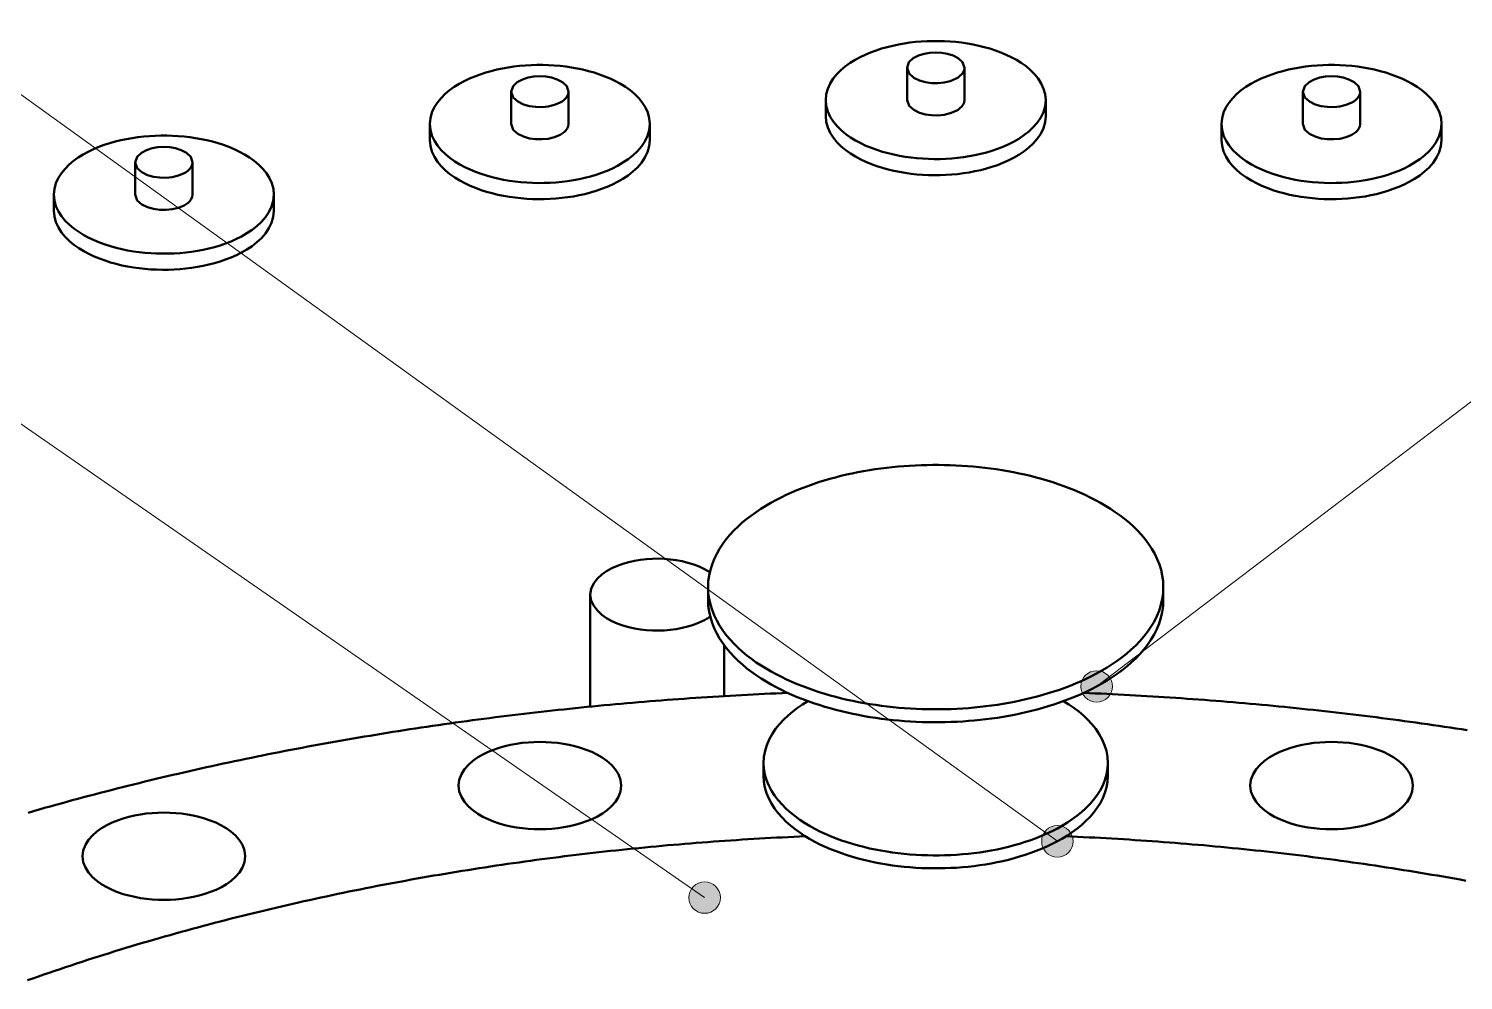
# Model space of a CAD drawing. Header units: millimetres. Extents: x 0 to 841, y 0 to 594.
# Drawn here: x 279.7 to 343.4, y 349.8 to 392.1 of the extents above; entities that cross this region are included whole.
import ezdxf

# ---------------------------------------------------------------- set-up
doc = ezdxf.new("R2010")
doc.units = ezdxf.units.MM
for name, color, linetype, lineweight in [('ACH', 7, 'CONTINUOUS', 13), ('COTA', 7, 'CONTINUOUS', 18), ('VIS', 7, 'CONTINUOUS', 50)]:
    doc.layers.add(name, color=color, linetype=linetype, lineweight=lineweight)

msp = doc.modelspace()

# ---------------------------------------------------------------- hatches: boundary and pattern name
at = {"layer": 'ACH'}
h = msp.add_hatch(color=7, dxfattribs=at)
h.dxf.hatch_style = 1
h.paths.add_polyline_path([(327.852, 362.89), (327.719, 363.301), (327.369, 363.556), (326.936, 363.556), (326.586, 363.301), (326.452, 362.89), (326.586, 362.478), (326.936, 362.224), (327.369, 362.224), (327.719, 362.478)])
h = msp.add_hatch(color=7, dxfattribs=at)
h.dxf.hatch_style = 1
h.paths.add_polyline_path([(326.109, 356.009), (325.976, 356.421), (325.626, 356.675), (325.193, 356.675), (324.843, 356.421), (324.709, 356.009), (324.843, 355.598), (325.193, 355.343), (325.626, 355.343), (325.976, 355.598)])
h = msp.add_hatch(color=7, dxfattribs=at)
h.dxf.hatch_style = 1
h.paths.add_polyline_path([(310.43, 353.507), (310.296, 353.918), (309.946, 354.173), (309.514, 354.173), (309.164, 353.918), (309.03, 353.507), (309.164, 353.096), (309.514, 352.841), (309.946, 352.841), (310.296, 353.096)])

# ---------------------------------------------------------------- linework, layer by layer
at = {"layer": 'COTA'}
for p, q in [((325.409, 356.009), (73.246, 537.662)), ((327.152, 362.89), (556.816, 537.578)), ((309.73, 353.507), (73.288, 517.247))]:
    msp.add_line(p, q, dxfattribs=at)
for centre in [(327.152, 362.89), (325.409, 356.009), (309.73, 353.507)]:
    msp.add_circle(centre, 0.7, dxfattribs=at)
at = {"layer": 'VIS'}
for points in [[(324.887, 388.949), (324.864, 389.205), (324.797, 389.452), (324.691, 389.686), (324.554, 389.902), (324.391, 390.101), (324.21, 390.282), (324.013, 390.447), (323.804, 390.597), (323.586, 390.732), (323.36, 390.855), (323.129, 390.965), (322.892, 391.065), (322.651, 391.154), (322.407, 391.233), (322.16, 391.303), (321.91, 391.364), (321.659, 391.417), (321.406, 391.462), (321.152, 391.499), (320.897, 391.529), (320.641, 391.551), (320.385, 391.565), (320.128, 391.572), (319.872, 391.572), (319.615, 391.565), (319.359, 391.551), (319.103, 391.529), (318.848, 391.499), (318.594, 391.462), (318.341, 391.417), (318.09, 391.364), (317.84, 391.303), (317.593, 391.233), (317.349, 391.154), (317.108, 391.065), (316.871, 390.965), (316.64, 390.855), (316.414, 390.732), (316.196, 390.597), (315.987, 390.447), (315.79, 390.282), (315.609, 390.101), (315.446, 389.902), (315.309, 389.686), (315.203, 389.452), (315.136, 389.205), (315.113, 388.949)], [(321.275, 390.383), (321.191, 390.627), (321.002, 390.807), (320.77, 390.929), (320.52, 391.008), (320.262, 391.053), (320, 391.068), (319.738, 391.053), (319.48, 391.008), (319.23, 390.929), (318.998, 390.807), (318.809, 390.627), (318.725, 390.383)], [(307.297, 387.885), (307.274, 388.14), (307.207, 388.388), (307.101, 388.622), (306.963, 388.838), (306.801, 389.037), (306.619, 389.218), (306.422, 389.383), (306.214, 389.533), (305.996, 389.668), (305.77, 389.791), (305.538, 389.901), (305.302, 390.001), (305.061, 390.09), (304.817, 390.169), (304.57, 390.239), (304.32, 390.3), (304.069, 390.353), (303.816, 390.398), (303.562, 390.435), (303.307, 390.465), (303.051, 390.486), (302.795, 390.501), (302.538, 390.508), (302.281, 390.508), (302.025, 390.501), (301.768, 390.486), (301.512, 390.465), (301.257, 390.435), (301.003, 390.398), (300.75, 390.353), (300.499, 390.3), (300.25, 390.239), (300.003, 390.169), (299.759, 390.09), (299.518, 390.001), (299.281, 389.901), (299.049, 389.791), (298.824, 389.668), (298.606, 389.533), (298.397, 389.383), (298.2, 389.218), (298.018, 389.037), (297.856, 388.838), (297.719, 388.622), (297.613, 388.388), (297.545, 388.14), (297.522, 387.885)], [(318.725, 390.383), (318.818, 390.126), (319.025, 389.942), (319.275, 389.82), (319.543, 389.744), (319.819, 389.706), (320.097, 389.701), (320.374, 389.729), (320.645, 389.793), (320.902, 389.899)], [(318.725, 390.383), (318.725, 388.949)], [(320.902, 389.899), (320.993, 389.954), (321.079, 390.018), (321.155, 390.093), (321.217, 390.18), (321.26, 390.278), (321.275, 390.383)], [(321.275, 390.383), (321.275, 388.949)], [(342.478, 387.885), (342.455, 388.14), (342.387, 388.388), (342.281, 388.622), (342.144, 388.838), (341.982, 389.037), (341.8, 389.218), (341.603, 389.383), (341.394, 389.533), (341.176, 389.668), (340.951, 389.791), (340.719, 389.901), (340.482, 390.001), (340.241, 390.09), (339.997, 390.169), (339.75, 390.239), (339.501, 390.3), (339.25, 390.353), (338.997, 390.398), (338.743, 390.435), (338.488, 390.465), (338.232, 390.486), (337.975, 390.501), (337.719, 390.508), (337.462, 390.508), (337.205, 390.501), (336.949, 390.486), (336.693, 390.465), (336.438, 390.435), (336.184, 390.398), (335.931, 390.353), (335.68, 390.3), (335.43, 390.239), (335.183, 390.169), (334.939, 390.09), (334.698, 390.001), (334.462, 389.901), (334.23, 389.791), (334.004, 389.668), (333.786, 389.533), (333.578, 389.383), (333.381, 389.218), (333.199, 389.037), (333.037, 388.838), (332.899, 388.622), (332.793, 388.388), (332.726, 388.14), (332.703, 387.885)], [(303.685, 389.319), (303.601, 389.563), (303.411, 389.743), (303.18, 389.865), (302.93, 389.944), (302.672, 389.989), (302.41, 390.004), (302.148, 389.989), (301.89, 389.944), (301.64, 389.865), (301.408, 389.743), (301.219, 389.563), (301.135, 389.319)], [(338.865, 389.319), (338.781, 389.563), (338.592, 389.743), (338.36, 389.865), (338.11, 389.944), (337.852, 389.989), (337.59, 390.004), (337.328, 389.989), (337.07, 389.944), (336.82, 389.865), (336.589, 389.743), (336.399, 389.563), (336.315, 389.319)], [(301.135, 389.319), (301.228, 389.062), (301.435, 388.878), (301.685, 388.756), (301.953, 388.68), (302.228, 388.642), (302.507, 388.637), (302.784, 388.665), (303.054, 388.729), (303.311, 388.835)], [(301.135, 389.319), (301.135, 387.885)], [(303.311, 388.835), (303.403, 388.89), (303.488, 388.954), (303.565, 389.029), (303.627, 389.116), (303.669, 389.214), (303.685, 389.319)], [(303.685, 389.319), (303.685, 387.885)], [(315.113, 388.949), (315.136, 388.691), (315.205, 388.441), (315.313, 388.205), (315.453, 387.987), (315.619, 387.786), (315.803, 387.604), (316.003, 387.439), (316.215, 387.289), (316.437, 387.153), (316.666, 387.031), (316.901, 386.92), (317.141, 386.821), (317.385, 386.732), (317.632, 386.654), (317.883, 386.584), (318.135, 386.524), (318.39, 386.472), (318.645, 386.428), (318.903, 386.392), (319.161, 386.364), (319.42, 386.344), (319.679, 386.331), (319.939, 386.325), (320.198, 386.327), (320.458, 386.337), (320.717, 386.353), (320.976, 386.378), (321.233, 386.41), (321.49, 386.45), (321.745, 386.498), (321.999, 386.555), (322.25, 386.62), (322.499, 386.694), (322.744, 386.778), (322.987, 386.872), (323.224, 386.977), (323.456, 387.094)], [(315.113, 388.949), (315.113, 388.232)], [(318.725, 388.949), (318.818, 388.692), (319.025, 388.508), (319.275, 388.386), (319.543, 388.31), (319.819, 388.272), (320.097, 388.267), (320.374, 388.295), (320.645, 388.359), (320.902, 388.465)], [(320.902, 388.465), (320.993, 388.52), (321.079, 388.584), (321.155, 388.659), (321.217, 388.746), (321.26, 388.844), (321.275, 388.949)], [(323.456, 387.094), (323.693, 387.23), (323.92, 387.382), (324.135, 387.55), (324.335, 387.737), (324.514, 387.943), (324.667, 388.169), (324.785, 388.415), (324.861, 388.678), (324.887, 388.949)], [(324.887, 388.949), (324.887, 388.232)], [(336.315, 389.319), (336.409, 389.062), (336.616, 388.878), (336.866, 388.756), (337.133, 388.68), (337.409, 388.642), (337.687, 388.637), (337.964, 388.665), (338.235, 388.729), (338.492, 388.835)], [(336.315, 389.319), (336.315, 387.885)], [(338.492, 388.835), (338.584, 388.89), (338.669, 388.954), (338.745, 389.029), (338.808, 389.116), (338.85, 389.214), (338.865, 389.319)], [(338.865, 389.319), (338.865, 387.885)], [(297.522, 387.885), (297.546, 387.627), (297.615, 387.377), (297.723, 387.141), (297.863, 386.922), (298.028, 386.722), (298.213, 386.54), (298.413, 386.375), (298.625, 386.225), (298.847, 386.089), (299.075, 385.966), (299.311, 385.856), (299.551, 385.757), (299.795, 385.668), (300.042, 385.589), (300.292, 385.52), (300.545, 385.46), (300.799, 385.408), (301.055, 385.364), (301.312, 385.328), (301.571, 385.3), (301.829, 385.28), (302.089, 385.267), (302.348, 385.261), (302.608, 385.263), (302.868, 385.273), (303.127, 385.289), (303.385, 385.314), (303.643, 385.346), (303.9, 385.386), (304.155, 385.434), (304.408, 385.49), (304.66, 385.556), (304.908, 385.63), (305.154, 385.714), (305.396, 385.808), (305.634, 385.913), (305.866, 386.03)], [(297.522, 387.885), (297.522, 387.168)], [(301.135, 387.885), (301.228, 387.628), (301.435, 387.444), (301.685, 387.322), (301.953, 387.246), (302.228, 387.207), (302.507, 387.203), (302.784, 387.231), (303.054, 387.294), (303.311, 387.401)], [(303.311, 387.401), (303.403, 387.456), (303.488, 387.52), (303.565, 387.595), (303.627, 387.682), (303.669, 387.78), (303.685, 387.885)], [(305.866, 386.03), (306.102, 386.166), (306.33, 386.318), (306.545, 386.486), (306.744, 386.673), (306.924, 386.879), (307.076, 387.105), (307.195, 387.351), (307.271, 387.613), (307.297, 387.885)], [(307.297, 387.885), (307.297, 387.168)], [(315.113, 388.232), (315.136, 387.974), (315.205, 387.724), (315.313, 387.488), (315.453, 387.269), (315.619, 387.069), (315.803, 386.887), (316.003, 386.722), (316.215, 386.572), (316.437, 386.436), (316.666, 386.313), (316.901, 386.203), (317.141, 386.104), (317.385, 386.015), (317.632, 385.936), (317.883, 385.867), (318.135, 385.807), (318.39, 385.755), (318.645, 385.711), (318.903, 385.675), (319.161, 385.647), (319.42, 385.627), (319.679, 385.614), (319.939, 385.608), (320.198, 385.61), (320.458, 385.62), (320.717, 385.636), (320.976, 385.661), (321.233, 385.693), (321.49, 385.733), (321.745, 385.781), (321.999, 385.837), (322.25, 385.903), (322.499, 385.977), (322.744, 386.061), (322.987, 386.155), (323.224, 386.26), (323.456, 386.377)], [(323.456, 386.377), (323.693, 386.513), (323.92, 386.665), (324.135, 386.833), (324.335, 387.02), (324.514, 387.226), (324.667, 387.452), (324.785, 387.698), (324.861, 387.96), (324.887, 388.232)], [(332.703, 387.885), (332.727, 387.627), (332.795, 387.377), (332.903, 387.141), (333.044, 386.922), (333.209, 386.722), (333.394, 386.54), (333.594, 386.375), (333.806, 386.225), (334.027, 386.089), (334.256, 385.966), (334.491, 385.856), (334.731, 385.757), (334.975, 385.668), (335.223, 385.589), (335.473, 385.52), (335.725, 385.46), (335.98, 385.408), (336.236, 385.364), (336.493, 385.328), (336.751, 385.3), (337.01, 385.28), (337.269, 385.267), (337.529, 385.261), (337.789, 385.263), (338.048, 385.273), (338.307, 385.289), (338.566, 385.314), (338.824, 385.346), (339.08, 385.386), (339.335, 385.434), (339.589, 385.49), (339.84, 385.556), (340.089, 385.63), (340.335, 385.714), (340.577, 385.808), (340.814, 385.913), (341.046, 386.03)], [(332.703, 387.885), (332.703, 387.168)], [(336.315, 387.885), (336.409, 387.628), (336.616, 387.444), (336.866, 387.322), (337.133, 387.246), (337.409, 387.207), (337.687, 387.203), (337.964, 387.231), (338.235, 387.294), (338.492, 387.401)], [(338.492, 387.401), (338.584, 387.456), (338.669, 387.52), (338.745, 387.595), (338.808, 387.682), (338.85, 387.78), (338.865, 387.885)], [(341.046, 386.03), (341.283, 386.166), (341.51, 386.318), (341.725, 386.486), (341.925, 386.673), (342.104, 386.879), (342.257, 387.105), (342.376, 387.351), (342.452, 387.613), (342.478, 387.885)], [(342.478, 387.885), (342.478, 387.168)], [(290.589, 384.746), (290.566, 385.002), (290.498, 385.249), (290.393, 385.483), (290.255, 385.699), (290.093, 385.898), (289.911, 386.079), (289.714, 386.244), (289.506, 386.394), (289.287, 386.529), (289.062, 386.652), (288.83, 386.762), (288.593, 386.862), (288.353, 386.951), (288.108, 387.03), (287.861, 387.1), (287.612, 387.161), (287.361, 387.214), (287.108, 387.259), (286.854, 387.296), (286.599, 387.326), (286.343, 387.348), (286.087, 387.362), (285.83, 387.369), (285.573, 387.369), (285.316, 387.362), (285.06, 387.348), (284.804, 387.326), (284.549, 387.296), (284.295, 387.259), (284.042, 387.214), (283.791, 387.161), (283.542, 387.1), (283.295, 387.03), (283.05, 386.951), (282.81, 386.862), (282.573, 386.762), (282.341, 386.652), (282.116, 386.529), (281.897, 386.394), (281.689, 386.244), (281.492, 386.079), (281.31, 385.898), (281.148, 385.699), (281.01, 385.483), (280.905, 385.249), (280.837, 385.002), (280.814, 384.746)], [(297.522, 387.168), (297.546, 386.91), (297.615, 386.66), (297.723, 386.424), (297.863, 386.205), (298.028, 386.005), (298.213, 385.823), (298.413, 385.657), (298.625, 385.508), (298.847, 385.372), (299.075, 385.249), (299.311, 385.139), (299.551, 385.04), (299.795, 384.951), (300.042, 384.872), (300.292, 384.803), (300.545, 384.742), (300.799, 384.69), (301.055, 384.647), (301.312, 384.611), (301.571, 384.583), (301.829, 384.562), (302.089, 384.55), (302.348, 384.544), (302.608, 384.546), (302.868, 384.555), (303.127, 384.572), (303.385, 384.597), (303.643, 384.629), (303.9, 384.669), (304.155, 384.717), (304.408, 384.773), (304.66, 384.838), (304.908, 384.913), (305.154, 384.997), (305.396, 385.091), (305.634, 385.196), (305.866, 385.312)], [(305.866, 385.312), (306.102, 385.449), (306.33, 385.601), (306.545, 385.769), (306.744, 385.956), (306.924, 386.162), (307.076, 386.388), (307.195, 386.634), (307.271, 386.896), (307.297, 387.168)], [(332.703, 387.168), (332.727, 386.91), (332.795, 386.66), (332.903, 386.424), (333.044, 386.205), (333.209, 386.005), (333.394, 385.823), (333.594, 385.657), (333.806, 385.508), (334.027, 385.372), (334.256, 385.249), (334.491, 385.139), (334.731, 385.04), (334.975, 384.951), (335.223, 384.872), (335.473, 384.803), (335.725, 384.742), (335.98, 384.69), (336.236, 384.647), (336.493, 384.611), (336.751, 384.583), (337.01, 384.562), (337.269, 384.55), (337.529, 384.544), (337.789, 384.546), (338.048, 384.555), (338.307, 384.572), (338.566, 384.597), (338.824, 384.629), (339.08, 384.669), (339.335, 384.717), (339.589, 384.773), (339.84, 384.838), (340.089, 384.913), (340.335, 384.997), (340.577, 385.091), (340.814, 385.196), (341.046, 385.312)], [(341.046, 385.312), (341.283, 385.449), (341.51, 385.601), (341.725, 385.769), (341.925, 385.956), (342.104, 386.162), (342.257, 386.388), (342.376, 386.634), (342.452, 386.896), (342.478, 387.168)], [(286.976, 386.18), (286.893, 386.424), (286.703, 386.604), (286.471, 386.726), (286.222, 386.805), (285.963, 386.85), (285.701, 386.865), (285.44, 386.85), (285.181, 386.805), (284.932, 386.726), (284.7, 386.604), (284.51, 386.424), (284.426, 386.18)], [(284.426, 386.18), (284.52, 385.923), (284.727, 385.739), (284.977, 385.617), (285.244, 385.541), (285.52, 385.503), (285.798, 385.498), (286.075, 385.526), (286.346, 385.59), (286.603, 385.696)], [(284.426, 386.18), (284.426, 384.746)], [(286.603, 385.696), (286.695, 385.751), (286.78, 385.815), (286.856, 385.89), (286.919, 385.977), (286.961, 386.075), (286.976, 386.18)], [(286.976, 386.18), (286.976, 384.746)], [(280.814, 384.746), (280.838, 384.488), (280.907, 384.238), (281.015, 384.002), (281.155, 383.783), (281.32, 383.583), (281.505, 383.401), (281.705, 383.236), (281.917, 383.086), (282.138, 382.95), (282.367, 382.827), (282.602, 382.717), (282.842, 382.618), (283.086, 382.529), (283.334, 382.451), (283.584, 382.381), (283.837, 382.321), (284.091, 382.269), (284.347, 382.225), (284.604, 382.189), (284.862, 382.161), (285.121, 382.141), (285.381, 382.128), (285.64, 382.122), (285.9, 382.124), (286.159, 382.134), (286.419, 382.15), (286.677, 382.175), (286.935, 382.207), (287.191, 382.247), (287.447, 382.295), (287.7, 382.351), (287.951, 382.417), (288.2, 382.491), (288.446, 382.575), (288.688, 382.669), (288.926, 382.774), (289.157, 382.891)], [(280.814, 384.746), (280.814, 384.029)], [(284.426, 384.746), (284.52, 384.489), (284.727, 384.305), (284.977, 384.183), (285.244, 384.107), (285.52, 384.069), (285.798, 384.064), (286.075, 384.092), (286.346, 384.156), (286.603, 384.262)], [(286.603, 384.262), (286.695, 384.317), (286.78, 384.381), (286.856, 384.456), (286.919, 384.543), (286.961, 384.641), (286.976, 384.746)], [(289.157, 382.891), (289.394, 383.027), (289.621, 383.179), (289.837, 383.347), (290.036, 383.534), (290.215, 383.74), (290.368, 383.966), (290.487, 384.212), (290.563, 384.475), (290.589, 384.746)], [(290.589, 384.746), (290.589, 384.029)], [(280.814, 384.029), (280.838, 383.771), (280.907, 383.521), (281.015, 383.285), (281.155, 383.066), (281.32, 382.866), (281.505, 382.684), (281.705, 382.519), (281.917, 382.369), (282.138, 382.233), (282.367, 382.11), (282.602, 382), (282.842, 381.901), (283.086, 381.812), (283.334, 381.733), (283.584, 381.664), (283.837, 381.603), (284.091, 381.552), (284.347, 381.508), (284.604, 381.472), (284.862, 381.444), (285.121, 381.424), (285.381, 381.411), (285.64, 381.405), (285.9, 381.407), (286.159, 381.416), (286.419, 381.433), (286.677, 381.458), (286.935, 381.49), (287.191, 381.53), (287.447, 381.578), (287.7, 381.634), (287.951, 381.7), (288.2, 381.774), (288.446, 381.858), (288.688, 381.952), (288.926, 382.057), (289.157, 382.174)], [(289.157, 382.174), (289.394, 382.31), (289.621, 382.462), (289.837, 382.63), (290.036, 382.817), (290.215, 383.023), (290.368, 383.249), (290.487, 383.495), (290.563, 383.757), (290.589, 384.029)], [(330.115, 367.304), (330.104, 367.561), (330.07, 367.816), (330.014, 368.067), (329.939, 368.313), (329.844, 368.553), (329.732, 368.784), (329.604, 369.008), (329.462, 369.223), (329.308, 369.429), (329.143, 369.627), (328.968, 369.815), (328.784, 369.996), (328.593, 370.168), (328.395, 370.333), (328.191, 370.49), (327.982, 370.64), (327.767, 370.782), (327.549, 370.918), (327.326, 371.048), (327.1, 371.171), (326.871, 371.289), (326.639, 371.401), (326.405, 371.507), (326.168, 371.608), (325.929, 371.704), (325.688, 371.794), (325.445, 371.88), (325.201, 371.961), (324.955, 372.038), (324.708, 372.11), (324.459, 372.178), (324.21, 372.242), (323.959, 372.301), (323.708, 372.356), (323.455, 372.408), (323.202, 372.455), (322.949, 372.498), (322.694, 372.538), (322.439, 372.574), (322.184, 372.606), (321.928, 372.635), (321.671, 372.66), (321.415, 372.681), (321.158, 372.699), (320.901, 372.713), (320.644, 372.723), (320.386, 372.73), (320.129, 372.734), (319.871, 372.734), (319.614, 372.73), (319.356, 372.723), (319.099, 372.713), (318.842, 372.699), (318.585, 372.681), (318.329, 372.66), (318.072, 372.635), (317.816, 372.606), (317.561, 372.574), (317.306, 372.538), (317.051, 372.498), (316.798, 372.455), (316.545, 372.408), (316.292, 372.356), (316.041, 372.301), (315.79, 372.242), (315.541, 372.178), (315.292, 372.11), (315.045, 372.038), (314.799, 371.961), (314.555, 371.88), (314.312, 371.794), (314.071, 371.704), (313.832, 371.608), (313.595, 371.507), (313.361, 371.401), (313.129, 371.289), (312.9, 371.171), (312.674, 371.048), (312.451, 370.918), (312.233, 370.782), (312.018, 370.64), (311.809, 370.49), (311.605, 370.333), (311.407, 370.168), (311.216, 369.996), (311.032, 369.815), (310.857, 369.627), (310.692, 369.429), (310.538, 369.223), (310.396, 369.008), (310.268, 368.784), (310.156, 368.553), (310.061, 368.313), (309.986, 368.067), (309.93, 367.816), (309.896, 367.561), (309.885, 367.304)], [(309.96, 367.962), (309.732, 368.099), (309.492, 368.215), (309.245, 368.311), (308.991, 368.39), (308.733, 368.453), (308.471, 368.502), (308.207, 368.537), (307.942, 368.559), (307.677, 368.568), (307.411, 368.564), (307.145, 368.547), (306.881, 368.517), (306.619, 368.474), (306.359, 368.416), (306.103, 368.343), (305.853, 368.253), (305.61, 368.145), (305.378, 368.016), (305.16, 367.864), (304.964, 367.684), (304.802, 367.473), (304.691, 367.233), (304.651, 366.971)], [(309.885, 367.304), (309.896, 367.046), (309.93, 366.79), (309.986, 366.538), (310.062, 366.291), (310.158, 366.051), (310.27, 365.819), (310.399, 365.595), (310.541, 365.379), (310.696, 365.173), (310.862, 364.975), (311.038, 364.786), (311.222, 364.605), (311.414, 364.432), (311.613, 364.268), (311.818, 364.11), (312.029, 363.961), (312.244, 363.818), (312.463, 363.682), (312.687, 363.552), (312.913, 363.429), (313.143, 363.311), (313.376, 363.199), (313.612, 363.093), (313.849, 362.992), (314.089, 362.897), (314.331, 362.806), (314.575, 362.72), (314.82, 362.639), (315.066, 362.563), (315.314, 362.491), (315.564, 362.423), (315.814, 362.36), (316.065, 362.301), (316.318, 362.245), (316.571, 362.194), (316.825, 362.147), (317.08, 362.104), (317.335, 362.065), (317.591, 362.029), (317.847, 361.997), (318.104, 361.969), (318.361, 361.945), (318.618, 361.924), (318.876, 361.907), (319.134, 361.893), (319.392, 361.883), (319.65, 361.876), (319.908, 361.873), (320.166, 361.874), (320.425, 361.878), (320.683, 361.885), (320.941, 361.896), (321.199, 361.911), (321.456, 361.929), (321.713, 361.951), (321.97, 361.977), (322.227, 362.006), (322.483, 362.039), (322.739, 362.076), (322.994, 362.116), (323.248, 362.161), (323.502, 362.209), (323.755, 362.261), (324.007, 362.317), (324.258, 362.378), (324.508, 362.442), (324.757, 362.511), (325.005, 362.584), (325.251, 362.662), (325.496, 362.744), (325.739, 362.832), (325.98, 362.924), (326.219, 363.021), (326.457, 363.123), (326.691, 363.231), (326.923, 363.344), (327.152, 363.463)], [(309.885, 367.304), (309.885, 366.73)], [(327.152, 363.463), (327.387, 363.594), (327.617, 363.73), (327.843, 363.874), (328.064, 364.025), (328.28, 364.184), (328.49, 364.351), (328.692, 364.526), (328.887, 364.71), (329.073, 364.903), (329.249, 365.105), (329.414, 365.316), (329.565, 365.537), (329.702, 365.768), (329.822, 366.007), (329.924, 366.255), (330.006, 366.51), (330.066, 366.771), (330.103, 367.036), (330.115, 367.304)], [(330.115, 367.304), (330.115, 366.73)], [(304.651, 366.971), (304.691, 366.709), (304.802, 366.468), (304.964, 366.258), (305.16, 366.078), (305.377, 365.925), (305.61, 365.796), (305.852, 365.688), (306.103, 365.599), (306.358, 365.526), (306.618, 365.468), (306.88, 365.424), (307.144, 365.394), (307.409, 365.378), (307.675, 365.374), (307.941, 365.382), (308.206, 365.404), (308.469, 365.439), (308.731, 365.488), (308.989, 365.551), (309.243, 365.63), (309.49, 365.726), (309.73, 365.841)], [(304.651, 366.971), (304.651, 361.992)], [(309.885, 366.73), (309.896, 366.472), (309.93, 366.216), (309.986, 365.964), (310.062, 365.717), (310.158, 365.477), (310.27, 365.245), (310.399, 365.021), (310.541, 364.806), (310.696, 364.599), (310.862, 364.401), (311.038, 364.212), (311.222, 364.031), (311.414, 363.859), (311.613, 363.694), (311.818, 363.537), (312.029, 363.387), (312.244, 363.244), (312.463, 363.108), (312.687, 362.978), (312.913, 362.855), (313.143, 362.737), (313.376, 362.626), (313.612, 362.519), (313.849, 362.419), (314.089, 362.323), (314.331, 362.232), (314.575, 362.146), (314.82, 362.065), (315.066, 361.989), (315.314, 361.917), (315.564, 361.849), (315.814, 361.786), (316.065, 361.727), (316.318, 361.672), (316.571, 361.621), (316.825, 361.574), (317.08, 361.53), (317.335, 361.491), (317.591, 361.456), (317.847, 361.424), (318.104, 361.395), (318.361, 361.371), (318.618, 361.35), (318.876, 361.333), (319.134, 361.319), (319.392, 361.309), (319.65, 361.302), (319.908, 361.299), (320.166, 361.3), (320.425, 361.304), (320.683, 361.312), (320.941, 361.323), (321.199, 361.337), (321.456, 361.356), (321.713, 361.378), (321.97, 361.403), (322.227, 361.432), (322.483, 361.465), (322.739, 361.502), (322.994, 361.543), (323.248, 361.587), (323.502, 361.635), (323.755, 361.687), (324.007, 361.743), (324.258, 361.804), (324.508, 361.868), (324.757, 361.937), (325.005, 362.011), (325.251, 362.088), (325.496, 362.171), (325.739, 362.258), (325.98, 362.35), (326.219, 362.447), (326.457, 362.549), (326.691, 362.657), (326.923, 362.771), (327.152, 362.89)], [(327.152, 362.89), (327.387, 363.02), (327.617, 363.157), (327.843, 363.3), (328.064, 363.452), (328.28, 363.611), (328.49, 363.777), (328.692, 363.953), (328.887, 364.136), (329.073, 364.329), (329.249, 364.531), (329.414, 364.743), (329.565, 364.964), (329.702, 365.194), (329.822, 365.433), (329.924, 365.681), (330.006, 365.936), (330.066, 366.197), (330.103, 366.462), (330.115, 366.73)], [(309.73, 365.841), (309.772, 365.865), (309.815, 365.889), (309.856, 365.913), (309.898, 365.939), (309.938, 365.966), (309.979, 365.993)], [(310.601, 364.723), (310.601, 362.463)], [(313.42, 362.606), (313.164, 362.595), (312.909, 362.583), (312.653, 362.572), (312.398, 362.56), (312.143, 362.547), (311.887, 362.534), (311.632, 362.521), (311.377, 362.507), (311.122, 362.493), (310.866, 362.478), (310.611, 362.463), (310.356, 362.448), (310.101, 362.432), (309.846, 362.416), (309.591, 362.399), (309.336, 362.382), (309.081, 362.364), (308.826, 362.346), (308.571, 362.328), (308.316, 362.309), (308.061, 362.29), (307.806, 362.27), (307.551, 362.25), (307.296, 362.23), (307.042, 362.209), (306.787, 362.188), (306.532, 362.166), (306.277, 362.144), (306.023, 362.121), (305.768, 362.098), (305.514, 362.075), (305.259, 362.051), (305.005, 362.027), (304.75, 362.002), (304.496, 361.977), (304.242, 361.951), (303.987, 361.925), (303.733, 361.899), (303.479, 361.872), (303.225, 361.845), (302.97, 361.817), (302.716, 361.789), (302.462, 361.761), (302.208, 361.732), (301.954, 361.702), (301.701, 361.672), (301.447, 361.642), (301.193, 361.611), (300.939, 361.58), (300.686, 361.549), (300.432, 361.517), (300.178, 361.484), (299.925, 361.451), (299.671, 361.418), (299.418, 361.384), (299.165, 361.35), (298.911, 361.316), (298.658, 361.281), (298.405, 361.245), (298.152, 361.209), (297.899, 361.173), (297.646, 361.136), (297.393, 361.099), (297.14, 361.061), (296.887, 361.023), (296.635, 360.984), (296.382, 360.945), (296.13, 360.906), (295.877, 360.866), (295.625, 360.826), (295.372, 360.785), (295.12, 360.744), (294.868, 360.702), (294.616, 360.66), (294.364, 360.617), (294.112, 360.574), (293.86, 360.531), (293.608, 360.487), (293.356, 360.443), (293.104, 360.398), (292.853, 360.352), (292.601, 360.307), (292.35, 360.261), (292.099, 360.214), (291.847, 360.167), (291.596, 360.119), (291.345, 360.071), (291.094, 360.023), (290.843, 359.974), (290.592, 359.924), (290.342, 359.874), (290.091, 359.824), (289.841, 359.773), (289.59, 359.722), (289.34, 359.67), (289.09, 359.618), (288.839, 359.565), (288.589, 359.512), (288.339, 359.459), (288.09, 359.405), (287.84, 359.35), (287.59, 359.295), (287.341, 359.239), (287.091, 359.183), (286.842, 359.127), (286.593, 359.07), (286.344, 359.013), (286.095, 358.955), (285.846, 358.896), (285.597, 358.838), (285.348, 358.778), (285.1, 358.718), (284.852, 358.658), (284.603, 358.597), (284.355, 358.536), (284.107, 358.474), (283.859, 358.412), (283.611, 358.349), (283.364, 358.286), (283.116, 358.222), (282.869, 358.158), (282.621, 358.093), (282.374, 358.028), (282.127, 357.962), (281.88, 357.896), (281.633, 357.829), (281.387, 357.762), (281.14, 357.694), (280.894, 357.626), (280.648, 357.557), (280.402, 357.488), (280.156, 357.418), (279.91, 357.348), (279.664, 357.277)], [(314.318, 362.237), (314.087, 362.093), (313.863, 361.939), (313.646, 361.775), (313.438, 361.599), (313.241, 361.411), (313.057, 361.212), (312.887, 360.999), (312.735, 360.774), (312.603, 360.536), (312.496, 360.286), (312.416, 360.026), (312.367, 359.759), (312.35, 359.487)], [(327.65, 359.487), (327.633, 359.759), (327.584, 360.026), (327.504, 360.286), (327.397, 360.536), (327.265, 360.774), (327.113, 360.999), (326.943, 361.212), (326.759, 361.411), (326.562, 361.599), (326.354, 361.775), (326.137, 361.939), (325.913, 362.093), (325.682, 362.237)], [(343.618, 360.945), (343.365, 360.984), (343.113, 361.023), (342.86, 361.061), (342.607, 361.099), (342.354, 361.136), (342.101, 361.173), (341.848, 361.209), (341.595, 361.245), (341.342, 361.281), (341.089, 361.316), (340.835, 361.35), (340.582, 361.384), (340.329, 361.418), (340.075, 361.451), (339.822, 361.484), (339.568, 361.517), (339.314, 361.549), (339.061, 361.58), (338.807, 361.611), (338.553, 361.642), (338.299, 361.672), (338.046, 361.702), (337.792, 361.732), (337.538, 361.761), (337.284, 361.789), (337.03, 361.817), (336.775, 361.845), (336.521, 361.872), (336.267, 361.899), (336.013, 361.925), (335.758, 361.951), (335.504, 361.977), (335.25, 362.002), (334.995, 362.027), (334.741, 362.051), (334.486, 362.075), (334.232, 362.098), (333.977, 362.121), (333.723, 362.144), (333.468, 362.166), (333.213, 362.188), (332.958, 362.209), (332.704, 362.23), (332.449, 362.25), (332.194, 362.27), (331.939, 362.29), (331.684, 362.309), (331.429, 362.328), (331.174, 362.346), (330.919, 362.364), (330.664, 362.382), (330.409, 362.399), (330.154, 362.416), (329.899, 362.432), (329.644, 362.448), (329.389, 362.463), (329.134, 362.478), (328.878, 362.493), (328.623, 362.507), (328.368, 362.521), (328.113, 362.534), (327.857, 362.547), (327.602, 362.56), (327.347, 362.572), (327.091, 362.583), (326.836, 362.595), (326.58, 362.606)], [(298.797, 358.484), (298.83, 358.744), (298.922, 358.989), (299.061, 359.211), (299.234, 359.408), (299.431, 359.581), (299.645, 359.732), (299.872, 359.864), (300.108, 359.979), (300.35, 360.077), (300.599, 360.162), (300.851, 360.234), (301.107, 360.293), (301.365, 360.341), (301.624, 360.377), (301.886, 360.403), (302.147, 360.418), (302.41, 360.423), (302.672, 360.418), (302.934, 360.403), (303.195, 360.377), (303.455, 360.341), (303.713, 360.293), (303.968, 360.234), (304.221, 360.162), (304.469, 360.077), (304.712, 359.979), (304.948, 359.864), (305.175, 359.732), (305.389, 359.581), (305.586, 359.408), (305.759, 359.211), (305.898, 358.989), (305.99, 358.744), (306.022, 358.484)], [(306.022, 358.484), (305.99, 358.744), (305.898, 358.989), (305.759, 359.211), (305.586, 359.408), (305.389, 359.581), (305.175, 359.732), (304.948, 359.864), (304.712, 359.979), (304.469, 360.077), (304.221, 360.162), (303.968, 360.234), (303.713, 360.293), (303.455, 360.341), (303.195, 360.377), (302.934, 360.403), (302.672, 360.418), (302.41, 360.423), (302.147, 360.418), (301.886, 360.403), (301.624, 360.377), (301.365, 360.341), (301.107, 360.293), (300.851, 360.234), (300.599, 360.162), (300.35, 360.077), (300.108, 359.979), (299.872, 359.864), (299.645, 359.732), (299.431, 359.581), (299.234, 359.408), (299.061, 359.211), (298.922, 358.989), (298.83, 358.744), (298.797, 358.484)], [(333.978, 358.484), (334.01, 358.744), (334.102, 358.989), (334.241, 359.211), (334.414, 359.408), (334.611, 359.581), (334.825, 359.732), (335.052, 359.864), (335.288, 359.979), (335.531, 360.077), (335.779, 360.162), (336.032, 360.234), (336.287, 360.293), (336.545, 360.341), (336.805, 360.377), (337.066, 360.403), (337.328, 360.418), (337.59, 360.423), (337.853, 360.418), (338.114, 360.403), (338.376, 360.377), (338.635, 360.341), (338.893, 360.293), (339.149, 360.234), (339.401, 360.162), (339.65, 360.077), (339.892, 359.979), (340.128, 359.864), (340.355, 359.732), (340.569, 359.581), (340.766, 359.408), (340.939, 359.211), (341.078, 358.989), (341.17, 358.744), (341.203, 358.484)], [(341.203, 358.484), (341.17, 358.744), (341.078, 358.989), (340.939, 359.211), (340.766, 359.408), (340.569, 359.581), (340.355, 359.732), (340.128, 359.864), (339.892, 359.979), (339.65, 360.077), (339.401, 360.162), (339.149, 360.234), (338.893, 360.293), (338.635, 360.341), (338.376, 360.377), (338.114, 360.403), (337.853, 360.418), (337.59, 360.423), (337.328, 360.418), (337.066, 360.403), (336.805, 360.377), (336.545, 360.341), (336.287, 360.293), (336.032, 360.234), (335.779, 360.162), (335.531, 360.077), (335.288, 359.979), (335.052, 359.864), (334.825, 359.732), (334.611, 359.581), (334.414, 359.408), (334.241, 359.211), (334.102, 358.989), (334.01, 358.744), (333.978, 358.484)], [(312.35, 359.487), (312.365, 359.228), (312.41, 358.973), (312.483, 358.724), (312.581, 358.485), (312.702, 358.255), (312.842, 358.037), (312.999, 357.831), (313.171, 357.636), (313.354, 357.453), (313.548, 357.281), (313.75, 357.119), (313.96, 356.967), (314.177, 356.824), (314.399, 356.69), (314.625, 356.564), (314.857, 356.447), (315.091, 356.337), (315.33, 356.234), (315.571, 356.138), (315.814, 356.049), (316.06, 355.967), (316.307, 355.89), (316.557, 355.819), (316.808, 355.755), (317.06, 355.695), (317.314, 355.641), (317.569, 355.593), (317.824, 355.549), (318.081, 355.511), (318.338, 355.478), (318.596, 355.45), (318.854, 355.426), (319.113, 355.408), (319.372, 355.394), (319.631, 355.385), (319.89, 355.38), (320.149, 355.381), (320.409, 355.386), (320.668, 355.396), (320.927, 355.41), (321.185, 355.43), (321.443, 355.454), (321.701, 355.483), (321.958, 355.517), (322.214, 355.556), (322.47, 355.6), (322.725, 355.649), (322.978, 355.704), (323.23, 355.764), (323.481, 355.83), (323.73, 355.901), (323.978, 355.979), (324.223, 356.062), (324.466, 356.153), (324.707, 356.249), (324.945, 356.353), (325.179, 356.464), (325.409, 356.583)], [(312.35, 359.487), (312.35, 358.913)], [(325.409, 356.583), (325.633, 356.708), (325.852, 356.842), (326.066, 356.985), (326.273, 357.136), (326.472, 357.298), (326.663, 357.469), (326.844, 357.652), (327.012, 357.845), (327.167, 358.05), (327.304, 358.267), (327.423, 358.494), (327.52, 358.732), (327.591, 358.978), (327.635, 359.231), (327.65, 359.487)], [(327.65, 359.487), (327.65, 358.913)], [(304.964, 357.112), (304.728, 356.996), (304.485, 356.896), (304.236, 356.811), (303.983, 356.738), (303.727, 356.678), (303.469, 356.63), (303.208, 356.592), (302.947, 356.566), (302.684, 356.55), (302.421, 356.544), (302.158, 356.549), (301.896, 356.564), (301.634, 356.59), (301.373, 356.626), (301.115, 356.673), (300.858, 356.732), (300.605, 356.804), (300.356, 356.888), (300.112, 356.987), (299.876, 357.102), (299.648, 357.233), (299.433, 357.385), (299.235, 357.558), (299.062, 357.755), (298.922, 357.978), (298.83, 358.224), (298.797, 358.484)], [(298.797, 358.484), (298.83, 358.224), (298.922, 357.978), (299.062, 357.755), (299.235, 357.558), (299.433, 357.385), (299.648, 357.233), (299.876, 357.102), (300.112, 356.987), (300.356, 356.888), (300.605, 356.804), (300.858, 356.732), (301.115, 356.673), (301.373, 356.626), (301.634, 356.59), (301.896, 356.564), (302.158, 356.549), (302.421, 356.544), (302.684, 356.55), (302.947, 356.566), (303.208, 356.592), (303.469, 356.63), (303.727, 356.678), (303.983, 356.738), (304.236, 356.811), (304.485, 356.896), (304.728, 356.996), (304.964, 357.112)], [(306.022, 358.484), (305.99, 358.227), (305.9, 357.984), (305.764, 357.763), (305.593, 357.567), (305.399, 357.395), (305.188, 357.244), (304.964, 357.112)], [(304.964, 357.112), (305.188, 357.244), (305.399, 357.395), (305.593, 357.567), (305.764, 357.763), (305.9, 357.984), (305.99, 358.227), (306.022, 358.484)], [(312.35, 358.913), (312.365, 358.655), (312.41, 358.4), (312.483, 358.151), (312.581, 357.911), (312.702, 357.682), (312.842, 357.464), (312.999, 357.257), (313.171, 357.063), (313.354, 356.879), (313.548, 356.707), (313.75, 356.545), (313.96, 356.393), (314.177, 356.25), (314.399, 356.116), (314.625, 355.991), (314.857, 355.873), (315.091, 355.763), (315.33, 355.661), (315.571, 355.565), (315.814, 355.476), (316.06, 355.393), (316.307, 355.316), (316.557, 355.246), (316.808, 355.181), (317.06, 355.122), (317.314, 355.068), (317.569, 355.019), (317.824, 354.976), (318.081, 354.938), (318.338, 354.904), (318.596, 354.876), (318.854, 354.853), (319.113, 354.834), (319.372, 354.82), (319.631, 354.811), (319.89, 354.807), (320.149, 354.807), (320.409, 354.812), (320.668, 354.822), (320.927, 354.836), (321.185, 354.856), (321.443, 354.88), (321.701, 354.909), (321.958, 354.943), (322.214, 354.982), (322.47, 355.026), (322.725, 355.076), (322.978, 355.13), (323.23, 355.19), (323.481, 355.256), (323.73, 355.328), (323.978, 355.405), (324.223, 355.489), (324.466, 355.579), (324.707, 355.676), (324.945, 355.779), (325.179, 355.891), (325.409, 356.009)], [(325.409, 356.009), (325.633, 356.135), (325.852, 356.268), (326.066, 356.411), (326.273, 356.563), (326.472, 356.724), (326.663, 356.896), (326.844, 357.078), (327.012, 357.272), (327.167, 357.477), (327.304, 357.693), (327.423, 357.921), (327.52, 358.158), (327.591, 358.405), (327.635, 358.657), (327.65, 358.913)], [(340.145, 357.112), (339.909, 356.996), (339.665, 356.896), (339.417, 356.811), (339.164, 356.738), (338.908, 356.678), (338.649, 356.63), (338.389, 356.592), (338.127, 356.566), (337.865, 356.55), (337.602, 356.544), (337.339, 356.549), (337.076, 356.564), (336.815, 356.59), (336.554, 356.626), (336.295, 356.673), (336.039, 356.732), (335.786, 356.804), (335.537, 356.888), (335.293, 356.987), (335.056, 357.102), (334.829, 357.233), (334.614, 357.385), (334.416, 357.558), (334.242, 357.755), (334.103, 357.978), (334.01, 358.224), (333.978, 358.484)], [(333.978, 358.484), (334.01, 358.224), (334.103, 357.978), (334.242, 357.755), (334.416, 357.558), (334.614, 357.385), (334.829, 357.233), (335.056, 357.102), (335.293, 356.987), (335.537, 356.888), (335.786, 356.804), (336.039, 356.732), (336.295, 356.673), (336.554, 356.626), (336.815, 356.59), (337.076, 356.564), (337.339, 356.549), (337.602, 356.544), (337.865, 356.55), (338.127, 356.566), (338.389, 356.592), (338.649, 356.63), (338.908, 356.678), (339.164, 356.738), (339.417, 356.811), (339.665, 356.896), (339.909, 356.996), (340.145, 357.112)], [(333.978, 358.484), (333.978, 358.484)], [(341.203, 358.484), (341.171, 358.227), (341.081, 357.984), (340.944, 357.763), (340.774, 357.567), (340.58, 357.395), (340.368, 357.244), (340.145, 357.112)], [(340.145, 357.112), (340.368, 357.244), (340.58, 357.395), (340.774, 357.567), (340.944, 357.763), (341.081, 357.984), (341.171, 358.227), (341.203, 358.484)], [(282.089, 355.345), (282.122, 355.605), (282.213, 355.85), (282.352, 356.072), (282.525, 356.269), (282.722, 356.442), (282.937, 356.593), (283.163, 356.725), (283.399, 356.84), (283.642, 356.939), (283.891, 357.023), (284.143, 357.095), (284.398, 357.154), (284.656, 357.202), (284.916, 357.238), (285.177, 357.264), (285.439, 357.279), (285.701, 357.284), (285.964, 357.279), (286.226, 357.264), (286.487, 357.238), (286.747, 357.202), (287.004, 357.154), (287.26, 357.095), (287.512, 357.023), (287.761, 356.939), (288.004, 356.84), (288.24, 356.725), (288.466, 356.593), (288.681, 356.442), (288.878, 356.269), (289.051, 356.072), (289.189, 355.85), (289.281, 355.605), (289.314, 355.345)], [(289.314, 355.345), (289.281, 355.605), (289.189, 355.85), (289.051, 356.072), (288.878, 356.269), (288.681, 356.442), (288.466, 356.593), (288.24, 356.725), (288.004, 356.84), (287.761, 356.939), (287.512, 357.023), (287.26, 357.095), (287.004, 357.154), (286.747, 357.202), (286.487, 357.238), (286.226, 357.264), (285.964, 357.279), (285.701, 357.284), (285.439, 357.279), (285.177, 357.264), (284.916, 357.238), (284.656, 357.202), (284.398, 357.154), (284.143, 357.095), (283.891, 357.023), (283.642, 356.939), (283.399, 356.84), (283.163, 356.725), (282.937, 356.593), (282.722, 356.442), (282.525, 356.269), (282.352, 356.072), (282.213, 355.85), (282.122, 355.605), (282.089, 355.345)], [(314.208, 356.23), (313.953, 356.219), (313.698, 356.207), (313.442, 356.195), (313.187, 356.183), (312.932, 356.17), (312.676, 356.156), (312.421, 356.142), (312.166, 356.127), (311.911, 356.112), (311.655, 356.097), (311.4, 356.081), (311.145, 356.064), (310.89, 356.047), (310.635, 356.03), (310.38, 356.012), (310.125, 355.994), (309.87, 355.975), (309.615, 355.955), (309.36, 355.936), (309.105, 355.915), (308.85, 355.894), (308.596, 355.873), (308.341, 355.851), (308.086, 355.829), (307.832, 355.806), (307.577, 355.783), (307.323, 355.759), (307.068, 355.734), (306.814, 355.71), (306.559, 355.684), (306.305, 355.659), (306.051, 355.632), (305.796, 355.605), (305.542, 355.578), (305.288, 355.55), (305.034, 355.522), (304.78, 355.493), (304.526, 355.464), (304.272, 355.434), (304.018, 355.404), (303.764, 355.373), (303.511, 355.342), (303.257, 355.31), (303.003, 355.278), (302.75, 355.245), (302.496, 355.212), (302.243, 355.178), (301.99, 355.144), (301.736, 355.109), (301.483, 355.073), (301.23, 355.038), (300.977, 355.001), (300.724, 354.964), (300.471, 354.927), (300.218, 354.889), (299.965, 354.851), (299.713, 354.812), (299.46, 354.772), (299.208, 354.732), (298.955, 354.692), (298.703, 354.651), (298.451, 354.609), (298.198, 354.567), (297.946, 354.525), (297.694, 354.482), (297.442, 354.438), (297.191, 354.394), (296.939, 354.349), (296.687, 354.304), (296.436, 354.258), (296.184, 354.212), (295.933, 354.165), (295.682, 354.118), (295.431, 354.07), (295.179, 354.022), (294.929, 353.973), (294.678, 353.923), (294.427, 353.873), (294.176, 353.823), (293.926, 353.772), (293.676, 353.72), (293.425, 353.668), (293.175, 353.615), (292.925, 353.562), (292.675, 353.508), (292.425, 353.454), (292.176, 353.399), (291.926, 353.344), (291.677, 353.288), (291.427, 353.231), (291.178, 353.174), (290.929, 353.116), (290.68, 353.058), (290.431, 352.999), (290.183, 352.94), (289.934, 352.88), (289.686, 352.82), (289.437, 352.759), (289.189, 352.697), (288.941, 352.635), (288.693, 352.572), (288.446, 352.509), (288.198, 352.445), (287.951, 352.38), (287.704, 352.315), (287.456, 352.25), (287.21, 352.183), (286.963, 352.117), (286.716, 352.049), (286.47, 351.981), (286.223, 351.913), (285.977, 351.843), (285.731, 351.774), (285.486, 351.703), (285.24, 351.632), (284.995, 351.561), (284.749, 351.489), (284.504, 351.416), (284.259, 351.343), (284.015, 351.269), (283.77, 351.194), (283.526, 351.119), (283.282, 351.043), (283.038, 350.967), (282.794, 350.89), (282.55, 350.812), (282.307, 350.734), (282.064, 350.655), (281.821, 350.575), (281.578, 350.495), (281.335, 350.414), (281.093, 350.333), (280.851, 350.251), (280.609, 350.168), (280.367, 350.084), (280.126, 350), (279.885, 349.916), (279.644, 349.831)], [(314.208, 356.23), (313.953, 356.219), (313.698, 356.207), (313.442, 356.195), (313.187, 356.183), (312.932, 356.17), (312.676, 356.156), (312.421, 356.142), (312.166, 356.127), (311.911, 356.112), (311.655, 356.097), (311.4, 356.081), (311.145, 356.064), (310.89, 356.047), (310.635, 356.03), (310.38, 356.012), (310.125, 355.994), (309.87, 355.975), (309.615, 355.955), (309.36, 355.936), (309.105, 355.915), (308.85, 355.894), (308.596, 355.873), (308.341, 355.851), (308.086, 355.829), (307.832, 355.806), (307.577, 355.783), (307.323, 355.759), (307.068, 355.734), (306.814, 355.71), (306.559, 355.684), (306.305, 355.659), (306.051, 355.632), (305.796, 355.605), (305.542, 355.578), (305.288, 355.55), (305.034, 355.522), (304.78, 355.493), (304.526, 355.464), (304.272, 355.434), (304.018, 355.404), (303.764, 355.373), (303.511, 355.342), (303.257, 355.31), (303.003, 355.278), (302.75, 355.245), (302.496, 355.212), (302.243, 355.178), (301.99, 355.144), (301.736, 355.109), (301.483, 355.073), (301.23, 355.038), (300.977, 355.001), (300.724, 354.964), (300.471, 354.927), (300.218, 354.889), (299.965, 354.851), (299.713, 354.812), (299.46, 354.772), (299.208, 354.732), (298.955, 354.692), (298.703, 354.651), (298.451, 354.609), (298.198, 354.567), (297.946, 354.525), (297.694, 354.482), (297.442, 354.438), (297.191, 354.394), (296.939, 354.349), (296.687, 354.304), (296.436, 354.258), (296.184, 354.212), (295.933, 354.165), (295.682, 354.118), (295.431, 354.07), (295.179, 354.022), (294.929, 353.973), (294.678, 353.923), (294.427, 353.873), (294.176, 353.823), (293.926, 353.772), (293.676, 353.72), (293.425, 353.668), (293.175, 353.615), (292.925, 353.562), (292.675, 353.508), (292.425, 353.454), (292.176, 353.399), (291.926, 353.344), (291.677, 353.288), (291.427, 353.231), (291.178, 353.174), (290.929, 353.116), (290.68, 353.058), (290.431, 352.999), (290.183, 352.94), (289.934, 352.88), (289.686, 352.82), (289.437, 352.759), (289.189, 352.697), (288.941, 352.635), (288.693, 352.572), (288.446, 352.509), (288.198, 352.445), (287.951, 352.38), (287.704, 352.315), (287.456, 352.25), (287.21, 352.183), (286.963, 352.117), (286.716, 352.049), (286.47, 351.981), (286.223, 351.913), (285.977, 351.843), (285.731, 351.774), (285.486, 351.703), (285.24, 351.632), (284.995, 351.561), (284.749, 351.489), (284.504, 351.416), (284.259, 351.343), (284.015, 351.269), (283.77, 351.194), (283.526, 351.119), (283.282, 351.043), (283.038, 350.967), (282.794, 350.89), (282.55, 350.812), (282.307, 350.734), (282.064, 350.655), (281.821, 350.575), (281.578, 350.495), (281.335, 350.414), (281.093, 350.333), (280.851, 350.251), (280.609, 350.168), (280.367, 350.084), (280.126, 350), (279.885, 349.916), (279.644, 349.831)], [(343.564, 354.258), (343.313, 354.304), (343.061, 354.349), (342.809, 354.394), (342.558, 354.438), (342.306, 354.482), (342.054, 354.525), (341.802, 354.567), (341.549, 354.609), (341.297, 354.651), (341.045, 354.692), (340.792, 354.732), (340.54, 354.772), (340.287, 354.812), (340.035, 354.851), (339.782, 354.889), (339.529, 354.927), (339.276, 354.964), (339.023, 355.001), (338.77, 355.038), (338.517, 355.073), (338.264, 355.109), (338.01, 355.144), (337.757, 355.178), (337.504, 355.212), (337.25, 355.245), (336.997, 355.278), (336.743, 355.31), (336.489, 355.342), (336.236, 355.373), (335.982, 355.404), (335.728, 355.434), (335.474, 355.464), (335.22, 355.493), (334.966, 355.522), (334.712, 355.55), (334.458, 355.578), (334.204, 355.605), (333.949, 355.632), (333.695, 355.659), (333.441, 355.684), (333.186, 355.71), (332.932, 355.734), (332.677, 355.759), (332.423, 355.783), (332.168, 355.806), (331.914, 355.829), (331.659, 355.851), (331.404, 355.873), (331.15, 355.894), (330.895, 355.915), (330.64, 355.936), (330.385, 355.955), (330.13, 355.975), (329.875, 355.994), (329.62, 356.012), (329.365, 356.03), (329.11, 356.047), (328.855, 356.064), (328.6, 356.081), (328.345, 356.097), (328.089, 356.112), (327.834, 356.127), (327.579, 356.142), (327.324, 356.156), (327.068, 356.17), (326.813, 356.183), (326.558, 356.195), (326.302, 356.207), (326.047, 356.219), (325.792, 356.23)], [(343.564, 354.258), (343.313, 354.304), (343.061, 354.349), (342.809, 354.394), (342.558, 354.438), (342.306, 354.482), (342.054, 354.525), (341.802, 354.567), (341.549, 354.609), (341.297, 354.651), (341.045, 354.692), (340.792, 354.732), (340.54, 354.772), (340.287, 354.812), (340.035, 354.851), (339.782, 354.889), (339.529, 354.927), (339.276, 354.964), (339.023, 355.001), (338.77, 355.038), (338.517, 355.073), (338.264, 355.109), (338.01, 355.144), (337.757, 355.178), (337.504, 355.212), (337.25, 355.245), (336.997, 355.278), (336.743, 355.31), (336.489, 355.342), (336.236, 355.373), (335.982, 355.404), (335.728, 355.434), (335.474, 355.464), (335.22, 355.493), (334.966, 355.522), (334.712, 355.55), (334.458, 355.578), (334.204, 355.605), (333.949, 355.632), (333.695, 355.659), (333.441, 355.684), (333.186, 355.71), (332.932, 355.734), (332.677, 355.759), (332.423, 355.783), (332.168, 355.806), (331.914, 355.829), (331.659, 355.851), (331.404, 355.873), (331.15, 355.894), (330.895, 355.915), (330.64, 355.936), (330.385, 355.955), (330.13, 355.975), (329.875, 355.994), (329.62, 356.012), (329.365, 356.03), (329.11, 356.047), (328.855, 356.064), (328.6, 356.081), (328.345, 356.097), (328.089, 356.112), (327.834, 356.127), (327.579, 356.142), (327.324, 356.156), (327.068, 356.17), (326.813, 356.183), (326.558, 356.195), (326.302, 356.207), (326.047, 356.219), (325.792, 356.23)], [(288.256, 353.974), (288.02, 353.858), (287.777, 353.757), (287.528, 353.672), (287.275, 353.599), (287.019, 353.539), (286.761, 353.491), (286.5, 353.453), (286.239, 353.427), (285.976, 353.411), (285.713, 353.405), (285.45, 353.41), (285.187, 353.425), (284.926, 353.451), (284.665, 353.487), (284.406, 353.534), (284.15, 353.593), (283.897, 353.665), (283.648, 353.749), (283.404, 353.848), (283.168, 353.963), (282.94, 354.095), (282.725, 354.246), (282.527, 354.419), (282.354, 354.616), (282.214, 354.839), (282.122, 355.085), (282.089, 355.345)], [(282.089, 355.345), (282.122, 355.085), (282.214, 354.839), (282.354, 354.616), (282.527, 354.419), (282.725, 354.246), (282.94, 354.095), (283.168, 353.963), (283.404, 353.848), (283.648, 353.749), (283.897, 353.665), (284.15, 353.593), (284.406, 353.534), (284.665, 353.487), (284.926, 353.451), (285.187, 353.425), (285.45, 353.41), (285.713, 353.405), (285.976, 353.411), (286.239, 353.427), (286.5, 353.453), (286.761, 353.491), (287.019, 353.539), (287.275, 353.599), (287.528, 353.672), (287.777, 353.757), (288.02, 353.858), (288.256, 353.974)], [(289.314, 355.345), (289.282, 355.088), (289.192, 354.845), (289.055, 354.624), (288.885, 354.428), (288.691, 354.256), (288.48, 354.105), (288.256, 353.974)], [(288.256, 353.974), (288.48, 354.105), (288.691, 354.256), (288.885, 354.428), (289.055, 354.624), (289.192, 354.845), (289.282, 355.088), (289.314, 355.345)], [(289.314, 355.345), (289.314, 355.345)]]:
    msp.add_lwpolyline(points, dxfattribs=at)

doc.saveas('drawing.dxf')
